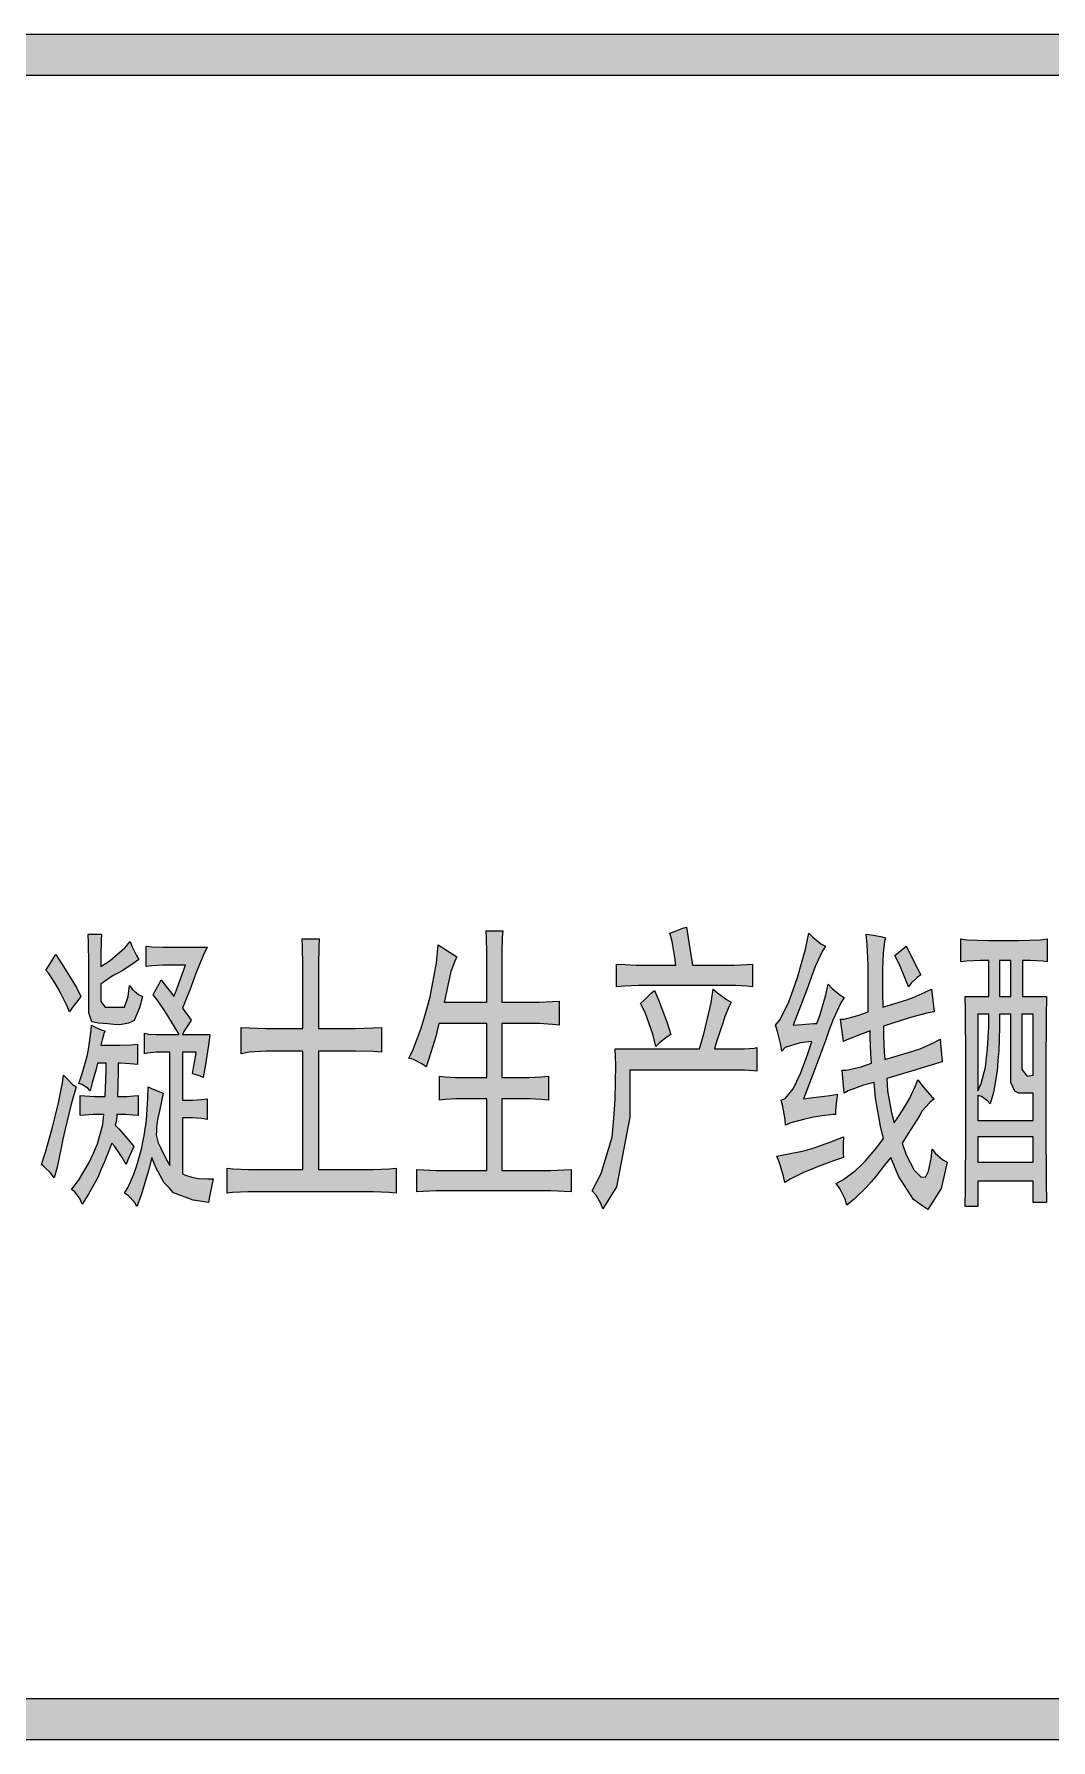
# Model space of a CAD drawing. Header units: millimetres. Extents: x 0 to 829, y 0 to 586.
# Drawn here: x 789.59 to 799.97, y 76.88 to 94.29 of the extents above; entities that cross this region are included whole.
import ezdxf

# ---------------------------------------------------------------- set-up
doc = ezdxf.new("R2010")
doc.units = ezdxf.units.MM

msp = doc.modelspace()

# ---------------------------------------------------------------- hatches: boundary and pattern name
h = msp.add_hatch(color=0)
h.dxf.hatch_style = 2
h.paths.add_polyline_path([(770.131528, 93.870639), (770.131528, 94.293972), (819.471028, 94.293972), (819.471028, 93.870639)])
h = msp.add_hatch(color=0)
h.dxf.hatch_style = 2
h.paths.add_polyline_path([(796.254722, 85.174667), (796.261778, 85.132333), (796.29, 84.938306), (796.314694, 84.786611), (796.678056, 84.786611), (796.745083, 84.786611), (796.868556, 84.793667), (796.928528, 84.797194), (796.928528, 84.567889), (796.868556, 84.571417), (796.755667, 84.578472), (796.699222, 84.578472), (795.817278, 84.578472), (795.760833, 84.578472), (795.62325, 84.571417), (795.538583, 84.567889), (795.538583, 84.797194), (795.626778, 84.793667), (795.739667, 84.786611), (795.764361, 84.786611), (796.145361, 84.786611), (796.134778, 84.864222), (796.106556, 85.030028), (796.085389, 85.114694), (796.13125, 85.132333), (796.215917, 85.164083)])
h = msp.add_hatch(color=0)
h.dxf.hatch_style = 2
h.paths.add_polyline_path([(790.663194, 84.846583), (790.603222, 84.80425), (790.497389, 84.733694), (790.448, 84.705472), (790.398611, 84.680778), (790.310417, 84.620806), (790.275139, 84.592583), (790.275139, 84.469111), (790.275139, 84.416194), (790.317472, 84.35975), (790.363333, 84.35975), (790.493861, 84.35975), (790.515028, 84.35975), (790.553833, 84.469111), (790.567944, 84.578472), (790.592639, 84.543194), (790.659667, 84.48675), (790.698472, 84.469111), (790.67025, 84.352694), (790.613806, 84.222167), (790.585583, 84.208056), (790.557361, 84.193944), (790.469167, 84.179833), (790.405667, 84.183361), (790.345694, 84.186889), (790.250444, 84.193944), (790.215167, 84.201), (790.183417, 84.208056), (790.151667, 84.299778), (790.151667, 84.384444), (790.151667, 84.687833), (790.151667, 84.80425), (790.148139, 85.012389), (790.144611, 85.104111), (790.282194, 85.104111), (790.278667, 85.047667), (790.275139, 84.885389), (790.275139, 84.7725), (790.370389, 84.836), (790.518556, 84.963), (790.575, 85.030028), (790.592639, 84.973583), (790.6385, 84.885389)])
h = msp.add_hatch(color=0)
h.dxf.hatch_style = 2
h.paths.add_polyline_path([(792.335361, 84.141028), (792.335361, 84.67725), (792.335361, 84.786611), (792.331833, 84.973583), (792.328306, 85.054722), (792.504694, 85.054722), (792.501167, 84.973583), (792.497639, 84.786611), (792.497639, 84.67725), (792.497639, 84.141028), (792.776333, 84.141028), (792.871583, 84.141028), (793.0515, 84.148083), (793.139694, 84.151611), (793.139694, 83.897611), (793.055028, 83.904667), (792.875111, 83.908194), (792.776333, 83.908194), (792.497639, 83.908194), (792.497639, 82.701694), (792.966833, 82.701694), (793.055028, 82.701694), (793.217306, 82.70875), (793.287861, 82.715806), (793.287861, 82.458278), (793.217306, 82.465333), (793.055028, 82.472389), (792.966833, 82.472389), (791.87675, 82.472389), (791.777972, 82.472389), (791.619222, 82.465333), (791.562778, 82.458278), (791.562778, 82.715806), (791.62275, 82.70875), (791.7815, 82.701694), (791.87675, 82.701694), (792.335361, 82.701694), (792.335361, 83.908194), (792.053139, 83.908194), (791.961417, 83.908194), (791.788556, 83.897611), (791.707417, 83.8835), (791.707417, 84.151611), (791.788556, 84.148083), (791.961417, 84.141028), (792.053139, 84.141028)])
h = msp.add_hatch(color=0)
h.dxf.hatch_style = 2
h.paths.add_polyline_path([(793.90875, 84.871278), (793.887583, 84.828944), (793.848778, 84.723111), (793.834667, 84.659611), (793.820556, 84.596111), (793.792333, 84.469111), (793.778222, 84.409139), (794.215667, 84.409139), (794.215667, 84.836), (794.215667, 84.913611), (794.212139, 85.065306), (794.208611, 85.139389), (794.377944, 85.139389), (794.370889, 85.072361), (794.367361, 84.920667), (794.367361, 84.836), (794.367361, 84.409139), (794.691917, 84.409139), (794.748361, 84.409139), (794.882417, 84.416194), (794.952972, 84.419722), (794.952972, 84.176306), (794.885944, 84.183361), (794.751889, 84.190417), (794.691917, 84.190417), (794.367361, 84.190417), (794.367361, 83.640083), (794.596667, 83.640083), (794.646056, 83.640083), (794.769528, 83.647139), (794.843611, 83.654194), (794.843611, 83.410778), (794.773056, 83.414306), (794.649583, 83.421361), (794.596667, 83.421361), (794.367361, 83.421361), (794.367361, 82.691111), (794.808333, 82.691111), (794.864778, 82.691111), (795.002361, 82.698167), (795.076444, 82.701694), (795.076444, 82.472389), (795.005889, 82.475917), (794.868306, 82.482972), (794.808333, 82.482972), (793.753528, 82.482972), (793.693556, 82.482972), (793.566556, 82.475917), (793.499528, 82.472389), (793.499528, 82.701694), (793.570083, 82.698167), (793.697083, 82.691111), (793.753528, 82.691111), (794.215667, 82.691111), (794.215667, 83.421361), (793.944028, 83.421361), (793.894639, 83.421361), (793.788806, 83.414306), (793.732361, 83.410778), (793.732361, 83.654194), (793.788806, 83.647139), (793.894639, 83.640083), (793.944028, 83.640083), (794.215667, 83.640083), (794.215667, 84.190417), (793.725306, 84.190417), (793.693556, 84.059889), (793.626528, 83.841167), (793.594778, 83.749444), (793.552444, 83.781194), (793.467778, 83.823528), (793.418389, 83.837639), (793.457194, 83.908194), (793.545389, 84.144556), (793.59125, 84.303306), (793.637111, 84.465583), (793.700611, 84.811306), (793.71825, 84.99475)])
h = msp.add_hatch(color=0)
h.dxf.hatch_style = 2
h.paths.add_polyline_path([(797.672889, 84.980639), (797.637611, 84.927722), (797.567056, 84.7725), (797.531778, 84.670194), (797.4965, 84.571417), (797.40125, 84.324472), (797.344806, 84.176306), (797.433, 84.183361), (797.552944, 84.190417), (797.584694, 84.190417), (797.619972, 84.282139), (797.676417, 84.483222), (797.701111, 84.592583), (797.739917, 84.55025), (797.821056, 84.483222), (797.863389, 84.458528), (797.828111, 84.395028), (797.7505, 84.23275), (797.711694, 84.126917), (797.676417, 84.024611), (797.542361, 83.671833), (797.447111, 83.421361), (797.545889, 83.435472), (797.722278, 83.456639), (797.796361, 83.47075), (797.785778, 83.410778), (797.775194, 83.304944), (797.775194, 83.262611), (797.7505, 83.262611), (797.637611, 83.2485), (797.549417, 83.234389), (797.461222, 83.21675), (797.320111, 83.177944), (797.263667, 83.15325), (797.260139, 83.213222), (797.238972, 83.34375), (797.221333, 83.410778), (797.263667, 83.428417), (797.344806, 83.523667), (797.380083, 83.604806), (797.418889, 83.682417), (797.492972, 83.8835), (797.535306, 84.006972), (797.415361, 83.992861), (797.260139, 83.947), (797.228389, 83.908194), (797.217806, 83.975222), (797.182528, 84.109278), (797.161361, 84.176306), (797.21075, 84.23275), (797.298944, 84.412667), (797.344806, 84.536139), (797.387139, 84.663139), (797.468278, 84.952417), (797.503556, 85.114694), (797.542361, 85.072361), (797.627028, 85.005333)])
h = msp.add_hatch(color=0)
h.dxf.hatch_style = 2
h.paths.add_polyline_path([(798.110333, 84.701944), (798.110333, 84.793667), (798.09975, 84.99475), (798.089167, 85.104111), (798.138556, 85.097056), (798.237333, 85.079417), (798.286722, 85.065306), (798.276139, 85.030028), (798.262028, 84.910083), (798.2585, 84.828944), (798.254972, 84.747806), (798.254972, 84.511444), (798.2585, 84.35975), (798.505444, 84.433833), (798.568944, 84.458528), (798.692417, 84.511444), (798.755917, 84.543194), (798.784139, 84.310361), (798.720639, 84.299778), (798.593639, 84.268028), (798.530139, 84.250389), (798.265556, 84.165722), (798.265556, 84.066944), (798.272611, 83.897611), (798.279667, 83.823528), (798.565417, 83.908194), (798.6395, 83.932889), (798.777083, 83.992861), (798.844111, 84.031667), (798.865278, 83.798833), (798.79825, 83.781194), (798.660667, 83.738861), (798.586583, 83.714167), (798.300833, 83.6295), (798.307889, 83.506028), (798.346694, 83.28025), (798.374917, 83.177944), (798.406667, 83.220278), (798.470167, 83.319056), (798.501917, 83.371972), (798.533667, 83.428417), (798.590111, 83.548361), (798.614806, 83.615389), (798.67125, 83.544833), (798.755917, 83.446056), (798.784139, 83.421361), (798.738278, 83.386083), (798.660667, 83.301417), (798.635972, 83.255556), (798.60775, 83.213222), (798.516028, 83.068583), (798.456056, 82.969806), (798.498389, 82.849861), (798.579528, 82.694639), (798.611278, 82.659361), (798.646556, 82.627611), (798.695944, 82.624083), (798.710056, 82.655833), (798.724167, 82.684056), (798.752389, 82.811056), (798.762972, 82.909833), (798.794722, 82.8675), (798.872333, 82.800472), (798.914667, 82.775778), (798.854694, 82.507667), (798.717111, 82.292472), (798.646556, 82.341861), (798.572472, 82.394778), (798.41725, 82.634667), (798.339639, 82.825167), (798.286722, 82.758139), (798.187944, 82.631139), (798.138556, 82.574694), (798.089167, 82.51825), (797.965694, 82.398306), (797.891611, 82.338333), (797.873972, 82.398306), (797.821056, 82.507667), (797.78225, 82.557056), (797.856333, 82.599389), (797.979806, 82.691111), (798.032722, 82.7405), (798.082111, 82.789889), (798.198528, 82.927472), (798.265556, 83.019194), (798.233806, 83.142667), (798.184417, 83.428417), (798.170306, 83.590694), (798.060944, 83.562472), (797.905722, 83.506028), (797.863389, 83.481333), (797.842222, 83.714167), (797.884556, 83.714167), (798.03625, 83.749444), (798.142083, 83.78825), (798.135028, 83.8835), (798.127972, 84.049306), (798.127972, 84.116333), (798.029194, 84.081056), (797.891611, 84.024611), (797.856333, 84.006972), (797.828111, 84.236278), (797.863389, 84.236278), (798.0045, 84.275083), (798.110333, 84.310361)])
h = msp.add_hatch(color=0)
h.paths.add_polyline_path([(799.341528, 84.469111), (799.341528, 84.836), (799.256861, 84.836), (799.112222, 84.828944), (799.055778, 84.821889), (799.055778, 85.054722), (799.11575, 85.047667), (799.330944, 85.040611), (799.486167, 85.040611), (799.641389, 85.040611), (799.867167, 85.047667), (799.937722, 85.054722), (799.937722, 84.821889), (799.891861, 84.828944), (799.764861, 84.836), (799.683722, 84.836), (799.683722, 84.469111), (799.930667, 84.469111), (799.927139, 84.268028), (799.923611, 83.749444), (799.923611, 83.435472), (799.923611, 83.117972), (799.927139, 82.58175), (799.930667, 82.363028), (799.793083, 82.363028), (799.793083, 82.58175), (799.228639, 82.58175), (799.228639, 82.324222), (799.098111, 82.324222), (799.101639, 82.521778), (799.105167, 83.079167), (799.105167, 83.446056), (799.105167, 83.816472), (799.101639, 84.328), (799.098111, 84.469111)])
h.paths.add_polyline_path([(799.228639, 83.202639), (799.793083, 83.202639), (799.793083, 83.481333), (799.648444, 83.481333), (799.606111, 83.5025), (799.567306, 83.590694), (799.567306, 83.664778), (799.567306, 84.285667), (799.450889, 84.285667), (799.450889, 84.151611), (799.443833, 83.91525), (799.43325, 83.812944), (799.426194, 83.707111), (799.387389, 83.488389), (799.355639, 83.371972), (799.327417, 83.403722), (799.267444, 83.446056), (799.228639, 83.456639)])
h.paths.add_polyline_path([(799.793083, 82.775778), (799.793083, 83.033306), (799.228639, 83.033306), (799.228639, 82.775778)])
h.paths.add_polyline_path([(799.676667, 83.798833), (799.676667, 83.721222), (799.733111, 83.654194), (799.793083, 83.664778), (799.793083, 84.285667), (799.676667, 84.285667)])
h.paths.add_polyline_path([(799.228639, 83.506028), (799.263917, 83.580111), (799.30625, 83.745917), (799.316833, 83.841167), (799.327417, 83.936417), (799.341528, 84.158667), (799.341528, 84.285667), (799.228639, 84.285667)])
h.paths.add_polyline_path([(799.567306, 84.469111), (799.567306, 84.836), (799.450889, 84.836), (799.450889, 84.469111)])
h = msp.add_hatch(color=0)
h.dxf.hatch_style = 2
h.paths.add_polyline_path([(789.813, 84.895972), (789.894139, 84.7725), (790.024667, 84.560833), (790.070528, 84.469111), (790.038778, 84.426778), (789.978806, 84.349167), (789.954111, 84.310361), (789.929417, 84.370333), (789.869444, 84.490278), (789.837694, 84.55025), (789.802417, 84.606694), (789.742444, 84.701944), (789.710694, 84.737222), (789.745972, 84.786611), (789.795361, 84.864222)])
h = msp.add_hatch(color=0)
h.dxf.hatch_style = 2
h.paths.add_polyline_path([(790.807833, 84.483222), (790.825472, 84.5185), (790.867806, 84.596111), (790.888972, 84.638444), (790.927778, 84.585528), (790.994806, 84.500861), (791.0195, 84.469111), (791.044194, 84.525556), (791.100639, 84.684306), (791.139444, 84.786611), (790.963056, 84.786611), (790.906611, 84.786611), (790.793722, 84.779556), (790.737278, 84.7725), (790.737278, 84.980639), (790.793722, 84.973583), (790.906611, 84.970056), (790.963056, 84.970056), (791.358167, 84.970056), (791.319361, 84.885389), (791.252333, 84.719583), (791.220583, 84.638444), (791.192361, 84.560833), (791.135917, 84.416194), (791.107694, 84.349167), (791.125333, 84.324472), (791.171194, 84.260972), (791.195889, 84.225694), (791.167667, 84.183361), (791.121806, 84.109278), (791.107694, 84.081056), (791.386389, 84.081056), (791.375806, 83.992861), (791.344056, 83.774139), (791.319361, 83.640083), (791.291139, 83.654194), (791.238222, 83.671833), (791.21, 83.678889), (791.220583, 83.738861), (791.24175, 83.848222), (791.248806, 83.897611), (791.107694, 83.897611), (791.107694, 83.410778), (791.174722, 83.410778), (791.21, 83.410778), (791.301722, 83.414306), (791.358167, 83.421361), (791.358167, 83.213222), (791.301722, 83.220278), (791.21, 83.227333), (791.174722, 83.227333), (791.107694, 83.227333), (791.107694, 82.655833), (791.139444, 82.641722), (791.202944, 82.624083), (791.238222, 82.617028), (791.269972, 82.609972), (791.365222, 82.606444), (791.421667, 82.606444), (791.407556, 82.542944), (791.382861, 82.423), (791.372278, 82.363028), (791.217056, 82.387722), (791.015972, 82.461806), (790.970111, 82.514722), (790.920722, 82.564111), (790.836056, 82.722861), (790.793722, 82.825167), (790.761972, 82.691111), (790.684361, 82.440639), (790.642028, 82.324222), (790.617333, 82.366556), (790.557361, 82.433583), (790.515028, 82.458278), (790.553833, 82.521778), (790.610278, 82.652306), (790.634972, 82.722861), (790.656139, 82.789889), (790.691417, 82.923944), (790.702, 82.983917), (790.716111, 83.043889), (790.73375, 83.156778), (790.740806, 83.209694), (790.744333, 83.259083), (790.754917, 83.428417), (790.758444, 83.544833), (790.79725, 83.523667), (790.874861, 83.495444), (790.910139, 83.481333), (790.896028, 83.414306), (790.871333, 83.301417), (790.864278, 83.255556), (790.853694, 83.213222), (790.843111, 83.128556), (790.843111, 83.093278), (790.839583, 83.054472), (790.86075, 82.973333), (790.881917, 82.927472), (790.903083, 82.881611), (790.952472, 82.789889), (790.977167, 82.7405), (790.977167, 83.897611), (790.888972, 83.897611), (790.839583, 83.897611), (790.754917, 83.890556), (790.719639, 83.8835), (790.719639, 84.091639), (790.758444, 84.084583), (790.839583, 84.081056), (790.881917, 84.081056), (791.072417, 84.081056), (790.948944, 84.285667), (790.917194, 84.335056), (790.850167, 84.433833)])
h = msp.add_hatch(color=0)
h.dxf.hatch_style = 2
h.paths.add_polyline_path([(798.519556, 84.567889), (798.494861, 84.634917), (798.427833, 84.793667), (798.381972, 84.885389), (798.498389, 84.980639), (798.5125, 84.952417), (798.586583, 84.80425), (798.646556, 84.687833), (798.60775, 84.663139), (798.547778, 84.603167)])
h = msp.add_hatch(color=0)
h.dxf.hatch_style = 2
h.paths.add_polyline_path([(796.709806, 84.409139), (796.688639, 84.370333), (796.646306, 84.2645), (796.625139, 84.193944), (796.600444, 84.126917), (796.558111, 83.992861), (796.540472, 83.932889), (796.76625, 83.932889), (796.843861, 83.932889), (796.946167, 83.939944), (796.970861, 83.947), (796.970861, 83.703583), (796.942639, 83.707111), (796.847389, 83.714167), (796.780361, 83.714167), (795.676167, 83.714167), (795.676167, 83.234389), (795.538583, 82.525306), (795.401, 82.299528), (795.383361, 82.348917), (795.330444, 82.440639), (795.291639, 82.482972), (795.383361, 82.659361), (795.49625, 83.029778), (795.510361, 83.220278), (795.524472, 83.414306), (795.531528, 83.770611), (795.524472, 83.932889), (796.38525, 83.932889), (796.434639, 84.098694), (796.505194, 84.402083), (796.526361, 84.543194), (796.572222, 84.504389), (796.663944, 84.437361)])
h = msp.add_hatch(color=0)
h.dxf.hatch_style = 2
h.paths.add_polyline_path([(795.926639, 84.529083), (795.968972, 84.433833), (796.053639, 84.208056), (796.092444, 84.081056), (796.057167, 84.056361), (795.979556, 83.992861), (795.94075, 83.957583), (795.909, 84.084583), (795.831389, 84.303306), (795.785528, 84.395028), (795.824333, 84.433833), (795.894889, 84.500861)])
h = msp.add_hatch(color=0)
h.dxf.hatch_style = 2
h.paths.add_polyline_path([(790.419778, 83.15325), (790.458583, 83.117972), (790.553833, 83.008611), (790.610278, 82.934528), (790.589111, 82.892194), (790.550306, 82.800472), (790.532667, 82.751083), (790.490333, 82.825167), (790.41625, 82.934528), (790.3845, 82.969806), (790.363333, 82.909833), (790.306889, 82.77225), (790.275139, 82.698167), (790.243389, 82.620556), (790.148139, 82.447694), (790.084639, 82.348917), (790.063472, 82.398306), (790.007028, 82.472389), (789.975278, 82.497083), (790.045833, 82.588806), (790.155194, 82.77225), (790.197528, 82.8675), (790.239861, 82.96275), (790.292778, 83.160306), (790.303361, 83.262611), (790.239861, 83.262611), (790.194, 83.262611), (790.105806, 83.255556), (790.063472, 83.252028), (790.063472, 83.456639), (790.109333, 83.453111), (790.211639, 83.446056), (790.268083, 83.446056), (790.317472, 83.446056), (790.321, 83.530722), (790.328056, 83.703583), (790.328056, 83.78825), (790.239861, 83.78825), (790.22575, 83.72475), (790.186944, 83.587167), (790.165778, 83.506028), (790.141083, 83.530722), (790.081111, 83.569528), (790.049361, 83.580111), (790.084639, 83.682417), (790.134028, 83.858806), (790.148139, 83.925833), (790.158722, 83.996389), (790.176361, 84.123389), (790.179889, 84.176306), (790.208111, 84.158667), (790.278667, 84.126917), (790.317472, 84.116333), (790.306889, 84.098694), (790.285722, 84.024611), (790.275139, 83.971694), (790.419778, 83.971694), (790.469167, 83.971694), (790.582056, 83.975222), (790.649083, 83.982278), (790.649083, 83.774139), (790.575, 83.781194), (790.476222, 83.78825), (790.451528, 83.78825), (790.451528, 83.721222), (790.448, 83.548361), (790.444472, 83.446056), (790.515028, 83.446056), (790.54325, 83.446056), (790.610278, 83.453111), (790.656139, 83.456639), (790.656139, 83.252028), (790.599694, 83.255556), (790.529139, 83.262611), (790.507972, 83.262611), (790.437417, 83.262611), (790.437417, 83.244972), (790.430361, 83.188528)])
h = msp.add_hatch(color=0)
h.dxf.hatch_style = 2
h.paths.add_polyline_path([(789.668361, 82.751083), (789.707167, 82.878083), (789.78125, 83.132083), (789.809472, 83.255556), (789.841222, 83.382556), (789.883556, 83.587167), (789.894139, 83.664778), (789.925889, 83.6295), (789.985861, 83.569528), (790.021139, 83.544833), (789.97175, 83.368444), (789.904722, 83.100333), (789.887083, 83.012139), (789.869444, 82.923944), (789.827111, 82.726389), (789.798889, 82.617028), (789.760083, 82.666417), (789.693056, 82.733444)])
h = msp.add_hatch(color=0)
h.dxf.hatch_style = 2
h.paths.add_polyline_path([(797.856333, 83.033306), (797.852806, 82.966278), (797.852806, 82.860444), (797.856333, 82.825167), (797.764611, 82.793417), (797.598806, 82.733444), (797.52825, 82.701694), (797.454167, 82.673472), (797.320111, 82.606444), (797.256611, 82.567639), (797.246028, 82.634667), (797.203694, 82.768722), (797.175472, 82.83575), (797.277778, 82.856917), (797.436528, 82.888667), (797.489444, 82.902778), (797.545889, 82.920417), (797.729333, 82.983917)])
h = msp.add_hatch(color=0)
h.dxf.hatch_style = 2
h.paths.add_polyline_path([(769.958667, 76.877333), (769.958667, 77.300667), (819.294639, 77.300667), (819.294639, 76.877333)])

# ---------------------------------------------------------------- linework, layer by layer
at = {"color": 0, "lineweight": 0}
for points in [[(770.131528, 93.870639), (770.131528, 94.293972), (819.471028, 94.293972), (819.471028, 93.870639)], [(796.254722, 85.174667), (796.261778, 85.132333), (796.29, 84.938306), (796.314694, 84.786611), (796.678056, 84.786611), (796.745083, 84.786611), (796.868556, 84.793667), (796.928528, 84.797194), (796.928528, 84.567889), (796.868556, 84.571417), (796.755667, 84.578472), (796.699222, 84.578472), (795.817278, 84.578472), (795.760833, 84.578472), (795.62325, 84.571417), (795.538583, 84.567889), (795.538583, 84.797194), (795.626778, 84.793667), (795.739667, 84.786611), (795.764361, 84.786611), (796.145361, 84.786611), (796.134778, 84.864222), (796.106556, 85.030028), (796.085389, 85.114694), (796.13125, 85.132333), (796.215917, 85.164083)], [(790.663194, 84.846583), (790.603222, 84.80425), (790.497389, 84.733694), (790.448, 84.705472), (790.398611, 84.680778), (790.310417, 84.620806), (790.275139, 84.592583), (790.275139, 84.469111), (790.275139, 84.416194), (790.317472, 84.35975), (790.363333, 84.35975), (790.493861, 84.35975), (790.515028, 84.35975), (790.553833, 84.469111), (790.567944, 84.578472), (790.592639, 84.543194), (790.659667, 84.48675), (790.698472, 84.469111), (790.67025, 84.352694), (790.613806, 84.222167), (790.585583, 84.208056), (790.557361, 84.193944), (790.469167, 84.179833), (790.405667, 84.183361), (790.345694, 84.186889), (790.250444, 84.193944), (790.215167, 84.201), (790.183417, 84.208056), (790.151667, 84.299778), (790.151667, 84.384444), (790.151667, 84.687833), (790.151667, 84.80425), (790.148139, 85.012389), (790.144611, 85.104111), (790.282194, 85.104111), (790.278667, 85.047667), (790.275139, 84.885389), (790.275139, 84.7725), (790.370389, 84.836), (790.518556, 84.963), (790.575, 85.030028), (790.592639, 84.973583), (790.6385, 84.885389)], [(792.335361, 84.141028), (792.335361, 84.67725), (792.335361, 84.786611), (792.331833, 84.973583), (792.328306, 85.054722), (792.504694, 85.054722), (792.501167, 84.973583), (792.497639, 84.786611), (792.497639, 84.67725), (792.497639, 84.141028), (792.776333, 84.141028), (792.871583, 84.141028), (793.0515, 84.148083), (793.139694, 84.151611), (793.139694, 83.897611), (793.055028, 83.904667), (792.875111, 83.908194), (792.776333, 83.908194), (792.497639, 83.908194), (792.497639, 82.701694), (792.966833, 82.701694), (793.055028, 82.701694), (793.217306, 82.70875), (793.287861, 82.715806), (793.287861, 82.458278), (793.217306, 82.465333), (793.055028, 82.472389), (792.966833, 82.472389), (791.87675, 82.472389), (791.777972, 82.472389), (791.619222, 82.465333), (791.562778, 82.458278), (791.562778, 82.715806), (791.62275, 82.70875), (791.7815, 82.701694), (791.87675, 82.701694), (792.335361, 82.701694), (792.335361, 83.908194), (792.053139, 83.908194), (791.961417, 83.908194), (791.788556, 83.897611), (791.707417, 83.8835), (791.707417, 84.151611), (791.788556, 84.148083), (791.961417, 84.141028), (792.053139, 84.141028)], [(793.90875, 84.871278), (793.887583, 84.828944), (793.848778, 84.723111), (793.834667, 84.659611), (793.820556, 84.596111), (793.792333, 84.469111), (793.778222, 84.409139), (794.215667, 84.409139), (794.215667, 84.836), (794.215667, 84.913611), (794.212139, 85.065306), (794.208611, 85.139389), (794.377944, 85.139389), (794.370889, 85.072361), (794.367361, 84.920667), (794.367361, 84.836), (794.367361, 84.409139), (794.691917, 84.409139), (794.748361, 84.409139), (794.882417, 84.416194), (794.952972, 84.419722), (794.952972, 84.176306), (794.885944, 84.183361), (794.751889, 84.190417), (794.691917, 84.190417), (794.367361, 84.190417), (794.367361, 83.640083), (794.596667, 83.640083), (794.646056, 83.640083), (794.769528, 83.647139), (794.843611, 83.654194), (794.843611, 83.410778), (794.773056, 83.414306), (794.649583, 83.421361), (794.596667, 83.421361), (794.367361, 83.421361), (794.367361, 82.691111), (794.808333, 82.691111), (794.864778, 82.691111), (795.002361, 82.698167), (795.076444, 82.701694), (795.076444, 82.472389), (795.005889, 82.475917), (794.868306, 82.482972), (794.808333, 82.482972), (793.753528, 82.482972), (793.693556, 82.482972), (793.566556, 82.475917), (793.499528, 82.472389), (793.499528, 82.701694), (793.570083, 82.698167), (793.697083, 82.691111), (793.753528, 82.691111), (794.215667, 82.691111), (794.215667, 83.421361), (793.944028, 83.421361), (793.894639, 83.421361), (793.788806, 83.414306), (793.732361, 83.410778), (793.732361, 83.654194), (793.788806, 83.647139), (793.894639, 83.640083), (793.944028, 83.640083), (794.215667, 83.640083), (794.215667, 84.190417), (793.725306, 84.190417), (793.693556, 84.059889), (793.626528, 83.841167), (793.594778, 83.749444), (793.552444, 83.781194), (793.467778, 83.823528), (793.418389, 83.837639), (793.457194, 83.908194), (793.545389, 84.144556), (793.59125, 84.303306), (793.637111, 84.465583), (793.700611, 84.811306), (793.71825, 84.99475)], [(797.672889, 84.980639), (797.637611, 84.927722), (797.567056, 84.7725), (797.531778, 84.670194), (797.4965, 84.571417), (797.40125, 84.324472), (797.344806, 84.176306), (797.433, 84.183361), (797.552944, 84.190417), (797.584694, 84.190417), (797.619972, 84.282139), (797.676417, 84.483222), (797.701111, 84.592583), (797.739917, 84.55025), (797.821056, 84.483222), (797.863389, 84.458528), (797.828111, 84.395028), (797.7505, 84.23275), (797.711694, 84.126917), (797.676417, 84.024611), (797.542361, 83.671833), (797.447111, 83.421361), (797.545889, 83.435472), (797.722278, 83.456639), (797.796361, 83.47075), (797.785778, 83.410778), (797.775194, 83.304944), (797.775194, 83.262611), (797.7505, 83.262611), (797.637611, 83.2485), (797.549417, 83.234389), (797.461222, 83.21675), (797.320111, 83.177944), (797.263667, 83.15325), (797.260139, 83.213222), (797.238972, 83.34375), (797.221333, 83.410778), (797.263667, 83.428417), (797.344806, 83.523667), (797.380083, 83.604806), (797.418889, 83.682417), (797.492972, 83.8835), (797.535306, 84.006972), (797.415361, 83.992861), (797.260139, 83.947), (797.228389, 83.908194), (797.217806, 83.975222), (797.182528, 84.109278), (797.161361, 84.176306), (797.21075, 84.23275), (797.298944, 84.412667), (797.344806, 84.536139), (797.387139, 84.663139), (797.468278, 84.952417), (797.503556, 85.114694), (797.542361, 85.072361), (797.627028, 85.005333)], [(798.110333, 84.701944), (798.110333, 84.793667), (798.09975, 84.99475), (798.089167, 85.104111), (798.138556, 85.097056), (798.237333, 85.079417), (798.286722, 85.065306), (798.276139, 85.030028), (798.262028, 84.910083), (798.2585, 84.828944), (798.254972, 84.747806), (798.254972, 84.511444), (798.2585, 84.35975), (798.505444, 84.433833), (798.568944, 84.458528), (798.692417, 84.511444), (798.755917, 84.543194), (798.784139, 84.310361), (798.720639, 84.299778), (798.593639, 84.268028), (798.530139, 84.250389), (798.265556, 84.165722), (798.265556, 84.066944), (798.272611, 83.897611), (798.279667, 83.823528), (798.565417, 83.908194), (798.6395, 83.932889), (798.777083, 83.992861), (798.844111, 84.031667), (798.865278, 83.798833), (798.79825, 83.781194), (798.660667, 83.738861), (798.586583, 83.714167), (798.300833, 83.6295), (798.307889, 83.506028), (798.346694, 83.28025), (798.374917, 83.177944), (798.406667, 83.220278), (798.470167, 83.319056), (798.501917, 83.371972), (798.533667, 83.428417), (798.590111, 83.548361), (798.614806, 83.615389), (798.67125, 83.544833), (798.755917, 83.446056), (798.784139, 83.421361), (798.738278, 83.386083), (798.660667, 83.301417), (798.635972, 83.255556), (798.60775, 83.213222), (798.516028, 83.068583), (798.456056, 82.969806), (798.498389, 82.849861), (798.579528, 82.694639), (798.611278, 82.659361), (798.646556, 82.627611), (798.695944, 82.624083), (798.710056, 82.655833), (798.724167, 82.684056), (798.752389, 82.811056), (798.762972, 82.909833), (798.794722, 82.8675), (798.872333, 82.800472), (798.914667, 82.775778), (798.854694, 82.507667), (798.717111, 82.292472), (798.646556, 82.341861), (798.572472, 82.394778), (798.41725, 82.634667), (798.339639, 82.825167), (798.286722, 82.758139), (798.187944, 82.631139), (798.138556, 82.574694), (798.089167, 82.51825), (797.965694, 82.398306), (797.891611, 82.338333), (797.873972, 82.398306), (797.821056, 82.507667), (797.78225, 82.557056), (797.856333, 82.599389), (797.979806, 82.691111), (798.032722, 82.7405), (798.082111, 82.789889), (798.198528, 82.927472), (798.265556, 83.019194), (798.233806, 83.142667), (798.184417, 83.428417), (798.170306, 83.590694), (798.060944, 83.562472), (797.905722, 83.506028), (797.863389, 83.481333), (797.842222, 83.714167), (797.884556, 83.714167), (798.03625, 83.749444), (798.142083, 83.78825), (798.135028, 83.8835), (798.127972, 84.049306), (798.127972, 84.116333), (798.029194, 84.081056), (797.891611, 84.024611), (797.856333, 84.006972), (797.828111, 84.236278), (797.863389, 84.236278), (798.0045, 84.275083), (798.110333, 84.310361)], [(799.341528, 84.469111), (799.341528, 84.836), (799.256861, 84.836), (799.112222, 84.828944), (799.055778, 84.821889), (799.055778, 85.054722), (799.11575, 85.047667), (799.330944, 85.040611), (799.486167, 85.040611), (799.641389, 85.040611), (799.867167, 85.047667), (799.937722, 85.054722), (799.937722, 84.821889), (799.891861, 84.828944), (799.764861, 84.836), (799.683722, 84.836), (799.683722, 84.469111), (799.930667, 84.469111), (799.927139, 84.268028), (799.923611, 83.749444), (799.923611, 83.435472), (799.923611, 83.117972), (799.927139, 82.58175), (799.930667, 82.363028), (799.793083, 82.363028), (799.793083, 82.58175), (799.228639, 82.58175), (799.228639, 82.324222), (799.098111, 82.324222), (799.101639, 82.521778), (799.105167, 83.079167), (799.105167, 83.446056), (799.105167, 83.816472), (799.101639, 84.328), (799.098111, 84.469111)], [(789.813, 84.895972), (789.894139, 84.7725), (790.024667, 84.560833), (790.070528, 84.469111), (790.038778, 84.426778), (789.978806, 84.349167), (789.954111, 84.310361), (789.929417, 84.370333), (789.869444, 84.490278), (789.837694, 84.55025), (789.802417, 84.606694), (789.742444, 84.701944), (789.710694, 84.737222), (789.745972, 84.786611), (789.795361, 84.864222)], [(790.807833, 84.483222), (790.825472, 84.5185), (790.867806, 84.596111), (790.888972, 84.638444), (790.927778, 84.585528), (790.994806, 84.500861), (791.0195, 84.469111), (791.044194, 84.525556), (791.100639, 84.684306), (791.139444, 84.786611), (790.963056, 84.786611), (790.906611, 84.786611), (790.793722, 84.779556), (790.737278, 84.7725), (790.737278, 84.980639), (790.793722, 84.973583), (790.906611, 84.970056), (790.963056, 84.970056), (791.358167, 84.970056), (791.319361, 84.885389), (791.252333, 84.719583), (791.220583, 84.638444), (791.192361, 84.560833), (791.135917, 84.416194), (791.107694, 84.349167), (791.125333, 84.324472), (791.171194, 84.260972), (791.195889, 84.225694), (791.167667, 84.183361), (791.121806, 84.109278), (791.107694, 84.081056), (791.386389, 84.081056), (791.375806, 83.992861), (791.344056, 83.774139), (791.319361, 83.640083), (791.291139, 83.654194), (791.238222, 83.671833), (791.21, 83.678889), (791.220583, 83.738861), (791.24175, 83.848222), (791.248806, 83.897611), (791.107694, 83.897611), (791.107694, 83.410778), (791.174722, 83.410778), (791.21, 83.410778), (791.301722, 83.414306), (791.358167, 83.421361), (791.358167, 83.213222), (791.301722, 83.220278), (791.21, 83.227333), (791.174722, 83.227333), (791.107694, 83.227333), (791.107694, 82.655833), (791.139444, 82.641722), (791.202944, 82.624083), (791.238222, 82.617028), (791.269972, 82.609972), (791.365222, 82.606444), (791.421667, 82.606444), (791.407556, 82.542944), (791.382861, 82.423), (791.372278, 82.363028), (791.217056, 82.387722), (791.015972, 82.461806), (790.970111, 82.514722), (790.920722, 82.564111), (790.836056, 82.722861), (790.793722, 82.825167), (790.761972, 82.691111), (790.684361, 82.440639), (790.642028, 82.324222), (790.617333, 82.366556), (790.557361, 82.433583), (790.515028, 82.458278), (790.553833, 82.521778), (790.610278, 82.652306), (790.634972, 82.722861), (790.656139, 82.789889), (790.691417, 82.923944), (790.702, 82.983917), (790.716111, 83.043889), (790.73375, 83.156778), (790.740806, 83.209694), (790.744333, 83.259083), (790.754917, 83.428417), (790.758444, 83.544833), (790.79725, 83.523667), (790.874861, 83.495444), (790.910139, 83.481333), (790.896028, 83.414306), (790.871333, 83.301417), (790.864278, 83.255556), (790.853694, 83.213222), (790.843111, 83.128556), (790.843111, 83.093278), (790.839583, 83.054472), (790.86075, 82.973333), (790.881917, 82.927472), (790.903083, 82.881611), (790.952472, 82.789889), (790.977167, 82.7405), (790.977167, 83.897611), (790.888972, 83.897611), (790.839583, 83.897611), (790.754917, 83.890556), (790.719639, 83.8835), (790.719639, 84.091639), (790.758444, 84.084583), (790.839583, 84.081056), (790.881917, 84.081056), (791.072417, 84.081056), (790.948944, 84.285667), (790.917194, 84.335056), (790.850167, 84.433833)], [(798.519556, 84.567889), (798.494861, 84.634917), (798.427833, 84.793667), (798.381972, 84.885389), (798.498389, 84.980639), (798.5125, 84.952417), (798.586583, 84.80425), (798.646556, 84.687833), (798.60775, 84.663139), (798.547778, 84.603167)], [(799.567306, 84.469111), (799.567306, 84.836), (799.450889, 84.836), (799.450889, 84.469111)], [(796.709806, 84.409139), (796.688639, 84.370333), (796.646306, 84.2645), (796.625139, 84.193944), (796.600444, 84.126917), (796.558111, 83.992861), (796.540472, 83.932889), (796.76625, 83.932889), (796.843861, 83.932889), (796.946167, 83.939944), (796.970861, 83.947), (796.970861, 83.703583), (796.942639, 83.707111), (796.847389, 83.714167), (796.780361, 83.714167), (795.676167, 83.714167), (795.676167, 83.234389), (795.538583, 82.525306), (795.401, 82.299528), (795.383361, 82.348917), (795.330444, 82.440639), (795.291639, 82.482972), (795.383361, 82.659361), (795.49625, 83.029778), (795.510361, 83.220278), (795.524472, 83.414306), (795.531528, 83.770611), (795.524472, 83.932889), (796.38525, 83.932889), (796.434639, 84.098694), (796.505194, 84.402083), (796.526361, 84.543194), (796.572222, 84.504389), (796.663944, 84.437361)], [(795.926639, 84.529083), (795.968972, 84.433833), (796.053639, 84.208056), (796.092444, 84.081056), (796.057167, 84.056361), (795.979556, 83.992861), (795.94075, 83.957583), (795.909, 84.084583), (795.831389, 84.303306), (795.785528, 84.395028), (795.824333, 84.433833), (795.894889, 84.500861)], [(790.419778, 83.15325), (790.458583, 83.117972), (790.553833, 83.008611), (790.610278, 82.934528), (790.589111, 82.892194), (790.550306, 82.800472), (790.532667, 82.751083), (790.490333, 82.825167), (790.41625, 82.934528), (790.3845, 82.969806), (790.363333, 82.909833), (790.306889, 82.77225), (790.275139, 82.698167), (790.243389, 82.620556), (790.148139, 82.447694), (790.084639, 82.348917), (790.063472, 82.398306), (790.007028, 82.472389), (789.975278, 82.497083), (790.045833, 82.588806), (790.155194, 82.77225), (790.197528, 82.8675), (790.239861, 82.96275), (790.292778, 83.160306), (790.303361, 83.262611), (790.239861, 83.262611), (790.194, 83.262611), (790.105806, 83.255556), (790.063472, 83.252028), (790.063472, 83.456639), (790.109333, 83.453111), (790.211639, 83.446056), (790.268083, 83.446056), (790.317472, 83.446056), (790.321, 83.530722), (790.328056, 83.703583), (790.328056, 83.78825), (790.239861, 83.78825), (790.22575, 83.72475), (790.186944, 83.587167), (790.165778, 83.506028), (790.141083, 83.530722), (790.081111, 83.569528), (790.049361, 83.580111), (790.084639, 83.682417), (790.134028, 83.858806), (790.148139, 83.925833), (790.158722, 83.996389), (790.176361, 84.123389), (790.179889, 84.176306), (790.208111, 84.158667), (790.278667, 84.126917), (790.317472, 84.116333), (790.306889, 84.098694), (790.285722, 84.024611), (790.275139, 83.971694), (790.419778, 83.971694), (790.469167, 83.971694), (790.582056, 83.975222), (790.649083, 83.982278), (790.649083, 83.774139), (790.575, 83.781194), (790.476222, 83.78825), (790.451528, 83.78825), (790.451528, 83.721222), (790.448, 83.548361), (790.444472, 83.446056), (790.515028, 83.446056), (790.54325, 83.446056), (790.610278, 83.453111), (790.656139, 83.456639), (790.656139, 83.252028), (790.599694, 83.255556), (790.529139, 83.262611), (790.507972, 83.262611), (790.437417, 83.262611), (790.437417, 83.244972), (790.430361, 83.188528)], [(799.228639, 83.202639), (799.793083, 83.202639), (799.793083, 83.481333), (799.648444, 83.481333), (799.606111, 83.5025), (799.567306, 83.590694), (799.567306, 83.664778), (799.567306, 84.285667), (799.450889, 84.285667), (799.450889, 84.151611), (799.443833, 83.91525), (799.43325, 83.812944), (799.426194, 83.707111), (799.387389, 83.488389), (799.355639, 83.371972), (799.327417, 83.403722), (799.267444, 83.446056), (799.228639, 83.456639)], [(799.228639, 83.506028), (799.263917, 83.580111), (799.30625, 83.745917), (799.316833, 83.841167), (799.327417, 83.936417), (799.341528, 84.158667), (799.341528, 84.285667), (799.228639, 84.285667)], [(799.676667, 83.798833), (799.676667, 83.721222), (799.733111, 83.654194), (799.793083, 83.664778), (799.793083, 84.285667), (799.676667, 84.285667)], [(789.668361, 82.751083), (789.707167, 82.878083), (789.78125, 83.132083), (789.809472, 83.255556), (789.841222, 83.382556), (789.883556, 83.587167), (789.894139, 83.664778), (789.925889, 83.6295), (789.985861, 83.569528), (790.021139, 83.544833), (789.97175, 83.368444), (789.904722, 83.100333), (789.887083, 83.012139), (789.869444, 82.923944), (789.827111, 82.726389), (789.798889, 82.617028), (789.760083, 82.666417), (789.693056, 82.733444)], [(797.856333, 83.033306), (797.852806, 82.966278), (797.852806, 82.860444), (797.856333, 82.825167), (797.764611, 82.793417), (797.598806, 82.733444), (797.52825, 82.701694), (797.454167, 82.673472), (797.320111, 82.606444), (797.256611, 82.567639), (797.246028, 82.634667), (797.203694, 82.768722), (797.175472, 82.83575), (797.277778, 82.856917), (797.436528, 82.888667), (797.489444, 82.902778), (797.545889, 82.920417), (797.729333, 82.983917)], [(799.793083, 82.775778), (799.793083, 83.033306), (799.228639, 83.033306), (799.228639, 82.775778)], [(769.958667, 76.877333), (769.958667, 77.300667), (819.294639, 77.300667), (819.294639, 76.877333)]]:
    msp.add_lwpolyline(points, close=True, dxfattribs=at)

doc.saveas('drawing.dxf')
